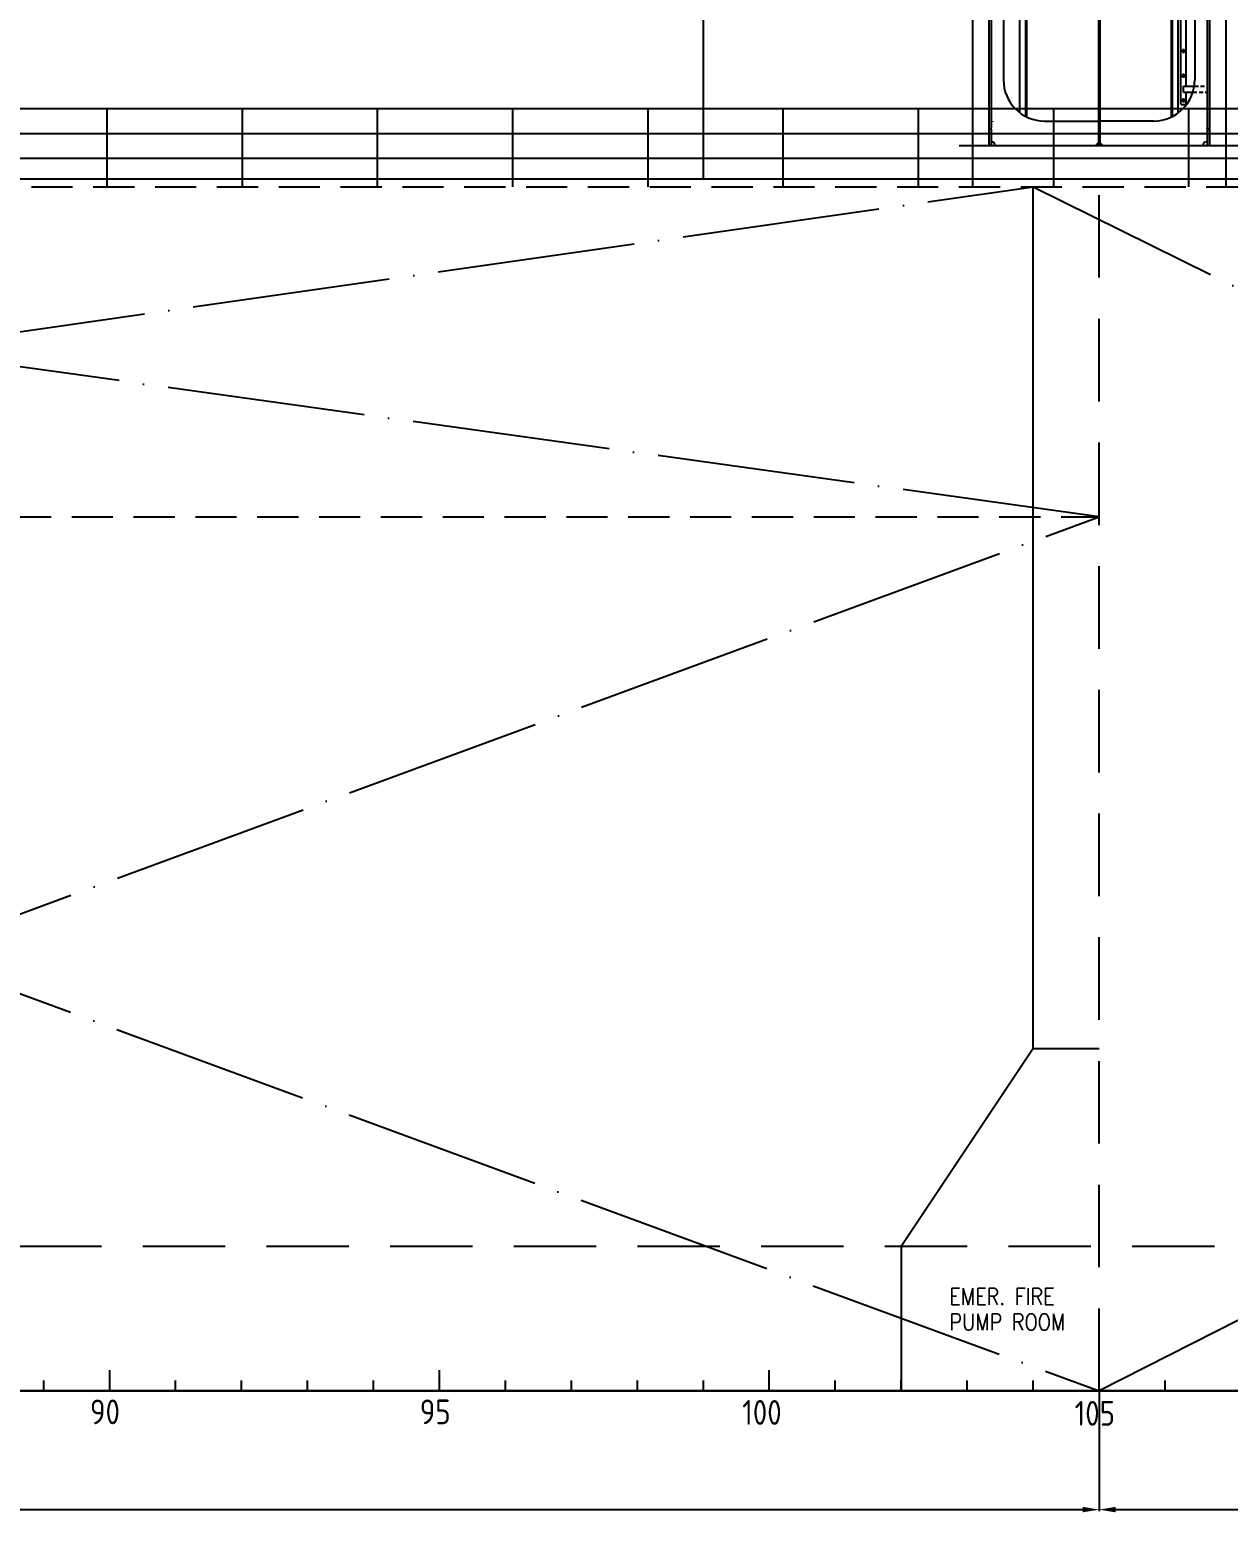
# Model space of a CAD drawing. Header units: millimetres. Extents: x -1838618 to -1600818, y -1770412 to -1553248.
# Drawn here: x -1756275 to -1741737, y -1664319 to -1646338 of the extents above; entities that cross this region are included whole.
import ezdxf

# ---------------------------------------------------------------- set-up
doc = ezdxf.new("R2010")
doc.units = ezdxf.units.MM
doc.header["$LTSCALE"] = 100
doc.header["$PDMODE"] = 35
for name, pattern in [('ACAD_ISO02W100', [15, 12, -3]), ('ACAD_ISO04W100', [30, 24, -3, 0, -3]), ('CENTER2', [28.575, 19.05, -3.175, 3.175, -3.175]), ('DASHED', [0.75, 0.5, -0.25]), ('F', [0.75, 0.5, -0.25]), ('G', [2, 1.25, -0.25, 0.25, -0.25])]:
    doc.linetypes.add(name, pattern=pattern)
for name, color, linetype in [('01', 3, 'Continuous'), ('02', 7, 'Continuous'), ('04', 2, 'F'), ('05', 1, 'G'), ('412equipment', 6, 'Continuous'), ('bc', 7, 'Continuous'), ('bt', 7, 'Continuous'), ('CENTER', 6, 'CENTER2'), ('TEXT', 2, 'Continuous')]:
    doc.layers.add(name, color=color, linetype=linetype)
doc.styles.add('hjf-200', font='romans.shx', dxfattribs={"width": 0.85, "height": 200, "bigfont": 'hzdxf.shx'})
doc.styles.get("Standard").update_dxf_attribs({"font": 'gbenor.shx', "width": 0.9, "bigfont": 'gbcbig.shx'})
doc.dimstyles.new('ISO-25', dxfattribs={"dimtxt": 200, "dimasz": 200, "dimexe": 20, "dimexo": 0.625, "dimgap": 35, "dimtad": 1, "dimdec": 0, "dimtxsty": 'Standard', "dimcen": 2.5, "dimclrd": 2, "dimclre": 2, "dimclrt": 2, "dimadec": 0, "dimazin": 0, "dimtfac": 1, "dimtdec": 0, "dimtmove": 0, "dimatfit": 3, "dimfxl": 1, "dimarcsym": 0})

# ---------------------------------------------------------------- blocks, each defined once
blk = doc.blocks.new('*D67')
at = {"color": 2, "lineweight": -2, "transparency": 16777216}
for p, q in [((-1772104, -1662846), (-1772104, -1664306)), ((-1743304, -1662846), (-1743304, -1664306)), ((-1771904, -1664286), (-1743504, -1664286))]:
    blk.add_line(p, q, dxfattribs=at)
at = {"color": 2, "transparency": 16777216}
for points in [[(-1771904, -1664252), (-1771904, -1664319), (-1772104, -1664286)], [(-1743504, -1664252), (-1743504, -1664319), (-1743304, -1664286)]]:
    blk.add_solid(points, dxfattribs=at)
at = {"layer": 'Defpoints', "color": 0, "transparency": 16777216}
for p in [(-1772104, -1662845), (-1743304, -1662845), (-1743304, -1664286)]:
    blk.add_point(p, dxfattribs=at)
at = {"color": 2, "transparency": 16777216, "insert": (-1757704, -1664151), "char_height": 200, "attachment_point": 5}
blk.add_mtext('28800', dxfattribs=at)
blk = doc.blocks.new('*D68')
at = {"color": 2, "lineweight": -2, "transparency": 16777216}
for p, q in [((-1743304, -1662846), (-1743304, -1664306)), ((-1714504, -1662845), (-1714504, -1664306)), ((-1743104, -1664286), (-1714704, -1664286))]:
    blk.add_line(p, q, dxfattribs=at)
at = {"color": 2, "transparency": 16777216}
for points in [[(-1743104, -1664252), (-1743104, -1664319), (-1743304, -1664286)], [(-1714704, -1664252), (-1714704, -1664319), (-1714504, -1664286)]]:
    blk.add_solid(points, dxfattribs=at)
at = {"layer": 'Defpoints', "color": 0, "transparency": 16777216}
for p in [(-1743304, -1662845), (-1714504, -1662845), (-1714504, -1664286)]:
    blk.add_point(p, dxfattribs=at)
at = {"color": 2, "transparency": 16777216, "insert": (-1728904, -1664151), "char_height": 200, "attachment_point": 5}
blk.add_mtext('28800', dxfattribs=at)
blk = doc.blocks.new('COORD')
at = {"color": 4}
for p, q in [((70600, 0), (70600, 250)), ((74600, 0), (74600, 250)), ((78600, 0), (78600, 250)), ((82600, 0), (82600, 250)), ((69800, 0), (69800, 125)), ((70600, 0), (70600, 125)), ((71400, 0), (71400, 125)), ((72200, 0), (72200, 125)), ((73000, 0), (73000, 125)), ((73800, 0), (73800, 125)), ((74600, 0), (74600, 125)), ((75400, 0), (75400, 125)), ((76200, 0), (76200, 125)), ((77000, 0), (77000, 125)), ((77800, 0), (77800, 125)), ((78600, 0), (78600, 125)), ((79400, 0), (79400, 125)), ((80200, 0), (80200, 125)), ((81000, 0), (81000, 125)), ((81800, 0), (81800, 125)), ((82600, 0), (82600, 125)), ((83400, 0), (83400, 125)), ((-3960, 0), (177600, 0))]:
    blk.add_line(p, q, dxfattribs=at)
for s, p in [('90', (70361, -405)), ('95', (74361, -405)), ('100', (78272, -412)), ('105', (82304, -423))]:
    blk.add_text(s, height=300, dxfattribs=at).set_placement(p)
blk = doc.blocks.new('A$C271625B8')
at = {"layer": '02'}
h = blk.add_hatch(color=31, dxfattribs=at)
h.paths.add_polyline_path([(1310, 717, 0.218437), (1310, 699), (1327, 699)])
h.paths.add_polyline_path([(1338, 709), (1328, 699), (1338, 699, 0.1819)])
h.paths.add_polyline_path([(-1338, 709, 0.1819), (-1338, 699), (-1328, 699)])
h.paths.add_polyline_path([(-1310, 717), (-1327, 699), (-1310, 699, 0.218437)])
at = {"layer": '01', "color": 31}
for p, q in [((-1160, 3149), (-1160, 1299)), ((-960, 900), (-960, 3119)), ((-889, 855), (-889, 3149)), ((-878, 850), (-878, 3149)), ((-8, 3149), (-8, 499)), ((8, 3149), (8, 499)), ((878, 850), (878, 3149)), ((889, 855), (889, 3149)), ((960, 900), (960, 3119)), ((1160, 3149), (1160, 1299)), ((992, 1004), (992, 2982)), ((1057, 1224), (1057, 2649)), ((1025, 1149), (1025, 1224)), ((1025, 1224), (1154, 1224)), ((1025, 1149), (1137, 1149)), ((1057, 1004), (1057, 1149)), ((992, 1004), (997, 999)), ((997, 999), (1052, 999)), ((1057, 1004), (1052, 999)), ((-662, 799), (-8, 799)), ((662, 799), (8, 799)), ((-1338, 709), (-1328, 699)), ((-1310, 699), (-1338, 699)), ((-1310, 717), (-1327, 699)), ((1310, 717), (1327, 699)), ((1310, 699), (1338, 699)), ((1338, 709), (1328, 699))]:
    blk.add_line(p, q, dxfattribs=at)
for points in [[(1009, 1649), (1025, 1665), (1040, 1649), (1025, 1634)], [(1009, 1349), (1025, 1365), (1040, 1349), (1025, 1334)], [(1009, 1049), (1025, 1065), (1040, 1049), (1025, 1034)]]:
    blk.add_lwpolyline(points, close=True, dxfattribs=at)
for centre in [(1025, 1649), (1025, 1349), (1025, 1049)]:
    blk.add_circle(centre, 16, dxfattribs=at)
for centre, radius, start, end in [((-660, 1299), 500, 180, 270), ((660, 1299), 500, 270, 0), ((-1325, 704), 13.3, 159.3812, 200.6188), ((-1329, 708), 20.9, 335.356, 24.644), ((-1310, 499), 50, 0, 90), ((1307, 499), 50, 90, 180), ((1329, 708), 20.9, 155.356, 204.644), ((1325, 704), 13.3, 339.3812, 20.6188), ((1325, 704), 13.3, 339.3812, 20.6188), ((-8, 499), 30, 90, 180), ((8, 499), 30, 0, 90)]:
    blk.add_arc(centre, radius, start, end, dxfattribs=at)
at = {"layer": '04', "color": 31}
for p, q in [((1137, 1149), (1310, 1149)), ((1154, 1224), (1310, 1224)), ((-1288, 799), (-1288, 793))]:
    blk.add_line(p, q, dxfattribs=at)
at = {"layer": '05', "color": 31}
for p, q in [((1001, 1649), (1049, 1649)), ((1025, 1624), (1025, 1675)), ((1001, 1349), (1049, 1349)), ((1025, 1324), (1025, 1375)), ((1001, 1049), (1049, 1049)), ((1001, 1049), (1049, 1049)), ((1025, 1024), (1025, 1075))]:
    blk.add_line(p, q, dxfattribs=at)
at = {"layer": 'CENTER', "color": 31}
blk.add_line((0, 4765), (0, 499), dxfattribs=at)
at = {"layer": 'TEXT', "color": 31}
for p, q in [((-1338, 4765), (-1338, 709)), ((-1310, 4765), (-1310, 717)), ((1310, 4765), (1310, 717)), ((1338, 4765), (1338, 709)), ((-1338, 699), (-1338, 499)), ((-1310, 699), (-1310, 499)), ((1310, 699), (1310, 499)), ((1338, 699), (1338, 499)), ((1758, 499), (-1699, 499))]:
    blk.add_line(p, q, dxfattribs=at)

msp = doc.modelspace()

# ---------------------------------------------------------------- linework, layer by layer
at = {"color": 1, "ltscale": 100}
for p, q in [((-1744839.5, -1645849.6), (-1744839.5, -1648245.3)), ((-1741769, -1645849.6), (-1741769, -1648245.3))]:
    msp.add_line(p, q, dxfattribs=at)
at = {"color": 136, "linetype": 'ByBlock', "ltscale": 50}
msp.add_line((-1748104.3, -1648145.3), (-1748104.3, -1646159.3), dxfattribs=at)
at = {"color": 4}
for p, q in [((-1819964.3, -1647295.3), (-1671864, -1647295.3)), ((-1755339.2, -1647295.3), (-1755339.2, -1648245.3)), ((-1753699.2, -1647295.3), (-1753699.2, -1648245.3)), ((-1752059.2, -1647295.3), (-1752059.2, -1648245.3)), ((-1750419.2, -1647295.3), (-1750419.2, -1648245.3)), ((-1748779.2, -1647295.3), (-1748779.2, -1648245.3)), ((-1747139.2, -1647295.3), (-1747139.2, -1648245.3)), ((-1745499.2, -1647295.3), (-1745499.2, -1648245.3)), ((-1743859.2, -1647295.3), (-1743859.2, -1648245.3)), ((-1742219.2, -1647295.3), (-1742219.2, -1648245.3))]:
    msp.add_line(p, q, dxfattribs=at)
at = {"color": 2}
for p, q in [((-1819964.3, -1647595.3), (-1672541.1, -1647595.3)), ((-1819964.3, -1647895.3), (-1673218.1, -1647895.3)), ((-1829864.3, -1662845.3), (-1648304.3, -1662845.3))]:
    msp.add_line(p, q, dxfattribs=at)
at = {"color": 6, "ltscale": 1300}
msp.add_line((-1791504.3, -1648145.3), (-1688304.3, -1648145.3), dxfattribs=at)
at = {"color": 9, "linetype": 'ACAD_ISO04W100'}
for p, q in [((-1772109.9, -1652245.3), (-1744104.3, -1648245.3)), ((-1743304.3, -1652245.3), (-1772104.3, -1648245.3)), ((-1744104.3, -1648245.3), (-1714504.3, -1662845.3)), ((-1714504.3, -1648245.3), (-1743304.3, -1662846)), ((-1772109.9, -1652245.3), (-1743304.3, -1662846)), ((-1772104.3, -1662846), (-1743304.3, -1652245.3))]:
    msp.add_line(p, q, dxfattribs=at)
at = {"color": 3, "linetype": 'ACAD_ISO02W100', "ltscale": 20}
for p, q in [((-1744104.3, -1658695.3), (-1744104.3, -1648245.3)), ((-1744104.3, -1658695.3), (-1745704.3, -1661095.3)), ((-1744104.3, -1658695.3), (-1743304.3, -1658695.3)), ((-1745704.3, -1661095.3), (-1745704.3, -1662845.3))]:
    msp.add_line(p, q, dxfattribs=at)
at = {"color": 6}
msp.add_line((-1653484.3, -1662845.3), (-1815059.1, -1662845.3), dxfattribs=at)
at = {"color": 6, "ltscale": 1300}
msp.add_lwpolyline([(-1757328.6, -1662845.3), (-1756108.7, -1662845.3), (-1754774.9, -1662845.3), (-1754774.9, -1662845.3), (-1753162.7, -1662845.3), (-1751497.4, -1662845.3), (-1749788.8, -1662845.3), (-1749788.8, -1662845.3), (-1748080.1, -1662845.3), (-1746328.2, -1662845.3), (-1744542.9, -1662845.3), (-1744542.9, -1662845.3), (-1742757.7, -1662845.3), (-1740939, -1662845.3)], dxfattribs=at)
at = {"layer": 'bc', "color": 6}
for points in [[(-1757331.4, -1662845.3), (-1756109.5, -1662845.3), (-1754773.7, -1662845.3), (-1754773.7, -1662845.3), (-1753162.2, -1662845.3), (-1751497.3, -1662845.3), (-1749788.8, -1662845.3), (-1749788.8, -1662845.3), (-1748080.3, -1662845.3), (-1746328.3, -1662845.3), (-1744542.8, -1662845.3), (-1744542.8, -1662845.3), (-1742757.3, -1662845.3), (-1740938.2, -1662845.3)], [(-1757328.6, -1662845.3), (-1756108.7, -1662845.3), (-1754774.9, -1662845.3), (-1754774.9, -1662845.3), (-1753162.7, -1662845.3), (-1751497.4, -1662845.3), (-1749788.8, -1662845.3), (-1749788.8, -1662845.3), (-1748080.1, -1662845.3), (-1746328.2, -1662845.3), (-1744542.9, -1662845.3), (-1744542.9, -1662845.3), (-1742757.7, -1662845.3), (-1740939, -1662845.3)]]:
    msp.add_lwpolyline(points, dxfattribs=at)
at = {"layer": 'bt', "color": 5, "linetype": 'DASHED', "ltscale": 10}
for p, q in [((-1791504.3, -1648245.3), (-1696904.3, -1648245.3)), ((-1798515.6, -1652245.3), (-1743304.3, -1652245.3))]:
    msp.add_line(p, q, dxfattribs=at)
at = {"layer": 'bt', "color": 5, "linetype": 'DASHED', "ltscale": 20}
for p, q in [((-1743304.3, -1662845.3), (-1743304.3, -1648245.3)), ((-1660904.3, -1661095.3), (-1800104.3, -1661095.3))]:
    msp.add_line(p, q, dxfattribs=at)

# ---------------------------------------------------------------- block references
msp.add_blockref('A$C271625B8', (-1743304.3, -1648245.3))
at = {"layer": '412equipment', "color": 7}
msp.add_blockref('COORD', (-1825904.3, -1662845.3), dxfattribs=at)

# ---------------------------------------------------------------- texts
at = {"color": 2, "style": 'hjf-200', "width": 0.85}
for s, p in [('EMER. FIRE', (-1745119.3, -1661801)), ('PUMP ROOM', (-1745119.3, -1662111.4))]:
    msp.add_text(s, height=200, dxfattribs=at).set_placement(p)

# ---------------------------------------------------------------- dimensions: what is measured, and where the dimension line sits
for base, p1, p2, picture, middle in [((-1743304.3, -1664285.6), (-1772104.3, -1662845.3), (-1743304.3, -1662845.3), '*D67', (-1757704.3, -1664150.6)), ((-1714504.3, -1664285.6), (-1743304.3, -1662845.3), (-1714504.3, -1662844.7), '*D68', (-1728904.3, -1664150.6))]:
    dim = msp.add_linear_dim(base=base, p1=p1, p2=p2, dimstyle='ISO-25', override={"dimtmove": 1})
    dim.commit()
    dim.dimension.update_dxf_attribs({"geometry": picture, "text_midpoint": middle})

doc.saveas('drawing.dxf')
